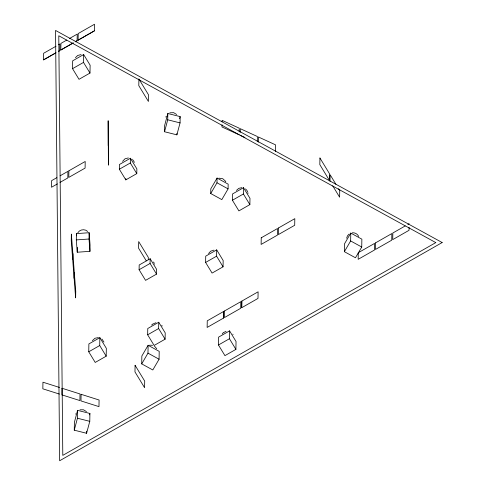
<?xml version="1.0" encoding="UTF-8"?>
<svg xmlns="http://www.w3.org/2000/svg" width="485" height="485" viewBox="0 0 485 485"><rect width="100%" height="100%" fill="white"/><g stroke="black" fill="none" stroke-linecap="round" stroke-linejoin="round"><path stroke-width="0.73" d="M43.529 59.879L55.914 52.816L43.529 59.879L43.644 53.265L56.03 46.202M60.813 50.022L73.199 42.953L60.813 50.022L60.928 43.407L66.797 40.061M72.544 68.67L72.683 60.807L83.656 54.544L90.125 65.19L89.986 73.053L79.013 79.31L72.544 68.67L83.517 62.413L83.656 54.544M77.109 40.722L75.151 41.837L77.109 40.728L77.224 34.108L69.403 38.57M78.097 40.164L78.212 33.544L94.508 24.25L94.393 30.87L78.097 40.164L94.393 30.864M76.309 239.911L76.418 233.618L89.125 232.721L90.064 245.034L89.955 251.327L77.248 252.224L76.309 239.911L89.016 239.014L89.125 232.721M77.248 252.224L77.333 247.326M74.26 430.183L74.393 422.32L77.576 410.365L89.913 413.462L89.78 421.332L86.597 433.281L74.26 430.183L77.442 418.234L77.576 410.365M86.597 433.281L86.633 431.135M88.749 351.795L88.882 343.932L99.855 337.669L106.33 348.315L106.191 356.178L95.218 362.44L88.749 351.795L99.722 345.538L99.855 337.669M119.34 169.235L119.425 164.518L130.398 158.256L136.867 168.895L136.788 173.618L125.815 179.874L119.34 169.235L130.313 162.978L130.398 158.256M125.815 179.874L125.833 178.529M139.098 269.727L139.183 265.01L150.156 258.748L156.625 269.387L156.546 274.11L145.573 280.366L139.098 269.727L150.071 263.47L150.156 258.748M141.717 363.883L141.85 356.02L148.119 345.278L159.207 351.364L159.074 359.227L152.805 369.97L141.717 363.883L147.98 353.141L148.119 345.278M148.271 259.59L148.313 257.383L138.698 241.585L138.583 248.199L146.276 260.839M147.658 334.802L147.767 328.509L158.74 322.252L165.215 332.892L165.106 339.185L154.133 345.441L147.658 334.802L158.631 328.539L158.74 322.252M164.542 131.75L164.651 125.457L167.834 113.508L180.171 116.606L180.062 122.899L176.879 134.848L164.542 131.75L167.725 119.801L167.834 113.508M176.879 134.848L176.904 133.448M205.616 262.44L205.725 256.147L216.698 249.884L223.167 260.53L223.058 266.823L212.084 273.079L205.616 262.44L216.589 256.177L216.698 249.884M210.72 193.527L210.805 188.81L217.074 178.068L228.162 184.154L228.083 188.871L221.815 199.614L210.72 193.527L216.989 182.784L217.074 178.068M222.051 124.766L222.015 126.973L239.123 134.818M222.1 121.826L222.13 120.359L239.238 128.198L239.172 131.878M218.462 344.999L218.602 337.136L229.575 330.873L236.043 341.513L235.91 349.382L224.931 355.638L218.462 344.999L229.435 338.736L229.575 330.873M223.427 318.142L223.543 311.528L207.253 320.821L207.137 327.436L223.433 318.142L223.549 311.528M232.424 200.244L232.539 193.951L243.512 187.689L249.981 198.329L249.872 204.621L238.899 210.884L232.424 200.244L243.397 193.982L243.512 187.689M240.208 132.35L240.275 128.677L257.383 136.521L257.292 141.668M241.7 307.72L241.815 301.1L258.111 291.812L257.996 298.427L241.7 307.72L241.815 301.106M258.329 142.141L258.42 136.994L275.529 144.839L275.413 151.453M330.012 181.384L330.133 174.77L335.899 184.251M344.374 251.685L344.514 243.822L350.782 233.079L361.871 239.166L361.737 247.029L355.469 257.771L344.374 251.685L350.643 240.948L350.782 233.079M409.073 227.374L409.025 230.32L392.729 239.614L392.844 232.994L405.23 225.937M346.623 238.226L347.46 235.868L349.048 234.085M89.537 414.869L89.913 413.462M179.608 118.716L180.171 116.606M165.87 117.049L166.131 116.321M75.672 414.16L75.793 413.79M122.566 161.366L124.991 158.807L128.361 157.928M208.55 253.558L210.648 251.206L213.964 250.127M75.448 57.691L77.685 55.472L81.056 54.593M77.818 232.806C79.728 229.363 84.911 228.665 87.676 231.46M92.38 340.67L94.963 338.263L98.376 337.59M236.431 190.429L238.802 188.356L241.833 187.659M222.209 333.941L223.003 332.989M151.635 325.071L152.151 324.495M152.435 324.229L155.982 322.701M223.288 332.728L226.071 331.322M58.636 44.711L59.94 43.971L59.825 50.585L58.521 51.331L59.825 50.585M56.842 177.668L51.628 180.638L51.513 187.258L57.382 183.912M60.098 175.806L67.924 171.344L67.809 177.959L59.982 182.421M407.837 224.446L409.14 223.706M169.847 112.817L173.66 112.672L176.649 114.478M80.025 409.807L83.462 409.783L86.451 411.583M149.562 345.211L152.629 345.278M218.977 178.177L222.748 178.722L225.41 181.105M352.292 232.8C354.923 232.503 357.627 234.049 358.706 236.462M167.725 119.801L180.062 122.899M77.442 418.234L89.78 421.332M59.497 387.454L42.947 382.204L42.832 388.818L59.382 394.069M240.16 135.291L244.949 137.485M350.643 240.948L361.737 247.029M216.989 182.784L228.083 188.871M147.98 353.141L159.074 359.227M154.436 346.084L156.74 348.745M245.483 188.914L246.889 190.344L247.78 192.163M132.011 159.177L132.32 159.419M101.947 339.063L103.935 342.077M132.878 159.953L133.83 161.275M153.484 262.003L153.769 262.373M161.808 325.362L162.22 326.017M338.585 188.677L339.742 190.569L339.621 197.189L332.704 185.81M243.397 193.982L249.872 204.621M216.589 256.177L223.058 266.823M83.517 62.413L89.986 73.053M130.313 162.978L136.788 173.618M229.435 338.736L235.91 349.382M150.071 263.47L156.546 274.11M158.631 328.539L165.106 339.185M99.722 345.538L106.191 356.178M232.879 334.183L233.073 334.517M153.987 262.694L154.181 263.028M225.604 181.445L225.774 181.79M133.999 161.62L134.309 162.427M154.533 263.822L154.66 264.186M247.962 192.915L248.023 193.394M89.016 239.014L89.955 251.327M76.418 233.618L76.588 235.789M108.349 140.177L108.41 165.124L108.161 120.729L108.222 145.676M62.025 388.255L61.91 394.875L79.898 400.574L80.013 393.959L62.025 388.255M68.906 170.781L68.797 177.395L85.093 168.101L85.202 161.481L68.906 170.781M71.362 234.188L71.246 240.802L72.653 259.087L72.768 252.473L71.362 234.188M72.853 253.582L72.738 260.196L74.144 278.481L74.26 271.867L72.853 253.582M74.344 272.976L74.223 279.59L75.63 297.875L75.751 291.255L74.338 272.976M81.098 394.305L80.983 400.925L98.97 406.624L99.085 400.01L81.098 394.311M138.916 79.031L138.795 85.645L148.41 101.444L148.525 94.83L138.91 79.031M135.091 365.29L134.969 371.904L144.585 387.703L144.7 381.089L135.085 365.29M224.531 310.964L224.422 317.578L240.718 308.284L240.827 301.664L224.531 310.964M261.233 237.808L261.118 244.428L277.414 235.134L277.529 228.514L261.233 237.808M278.517 227.95L278.402 234.57L294.698 225.27L294.813 218.656L278.517 227.95M319.936 158.007L319.821 164.627L329.43 180.426L329.545 173.812L319.936 158.013M358.276 252.715L358.16 259.336L374.456 250.036L374.572 243.421L358.276 252.715M375.56 242.858L375.445 249.472L391.741 240.178L391.856 233.558L375.56 242.858M435.797 242.603L62.795 455.379L58.782 35.763L435.797 242.603M442.168 242.548L59.661 460.75L55.545 30.44L442.168 242.548"/></g></svg>
